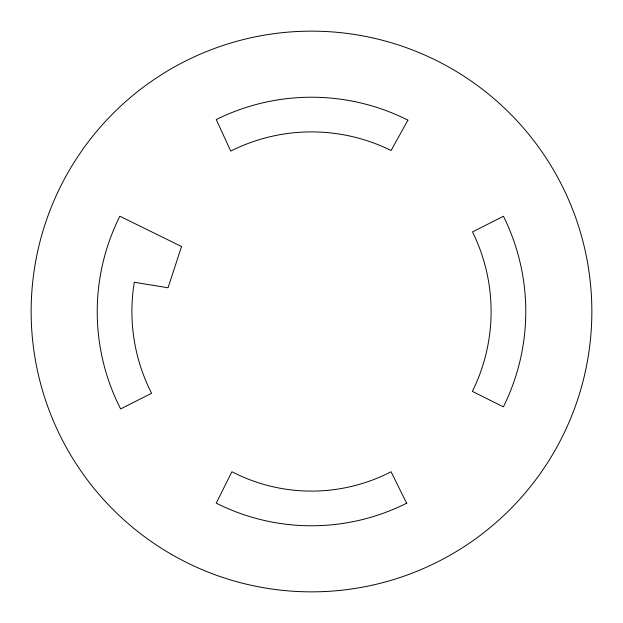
<?xml version="1.0" encoding="UTF-8"?>
<svg xmlns="http://www.w3.org/2000/svg" width="623" height="623" viewBox="0 0 623 623"><rect width="100%" height="100%" fill="white"/><g stroke="black" fill="none" stroke-linecap="round" stroke-linejoin="round"><path stroke-width="0.93" d="M503.143 406.772L472.359 391.384A179.603 179.603 0 0 0 472.499 231.912L503.446 216.259A214.281 214.281 0 0 1 503.446 406.741M406.741 503.446L391.08 471.751A173.334 173.334 0 0 1 231.92 471.751L216.228 503.143A211.859 211.859 0 0 0 406.772 503.143M181.542 246.521L168.039 287.771L134.295 282.274A179.603 179.603 0 0 0 151.599 393.277L120.652 408.929A213.082 213.082 0 0 1 119.857 216.228L181.542 246.521M407.909 120.138L391.088 150.501A179.603 179.603 0 0 0 230.744 151.078L216.259 119.554A214.281 214.281 0 0 1 407.909 120.138M171.325 554.291A280.35 280.35 0 0 0 591.85 311.5A280.35 280.35 0 0 0 171.325 68.709A280.35 280.35 0 0 0 171.325 554.291"/></g></svg>
